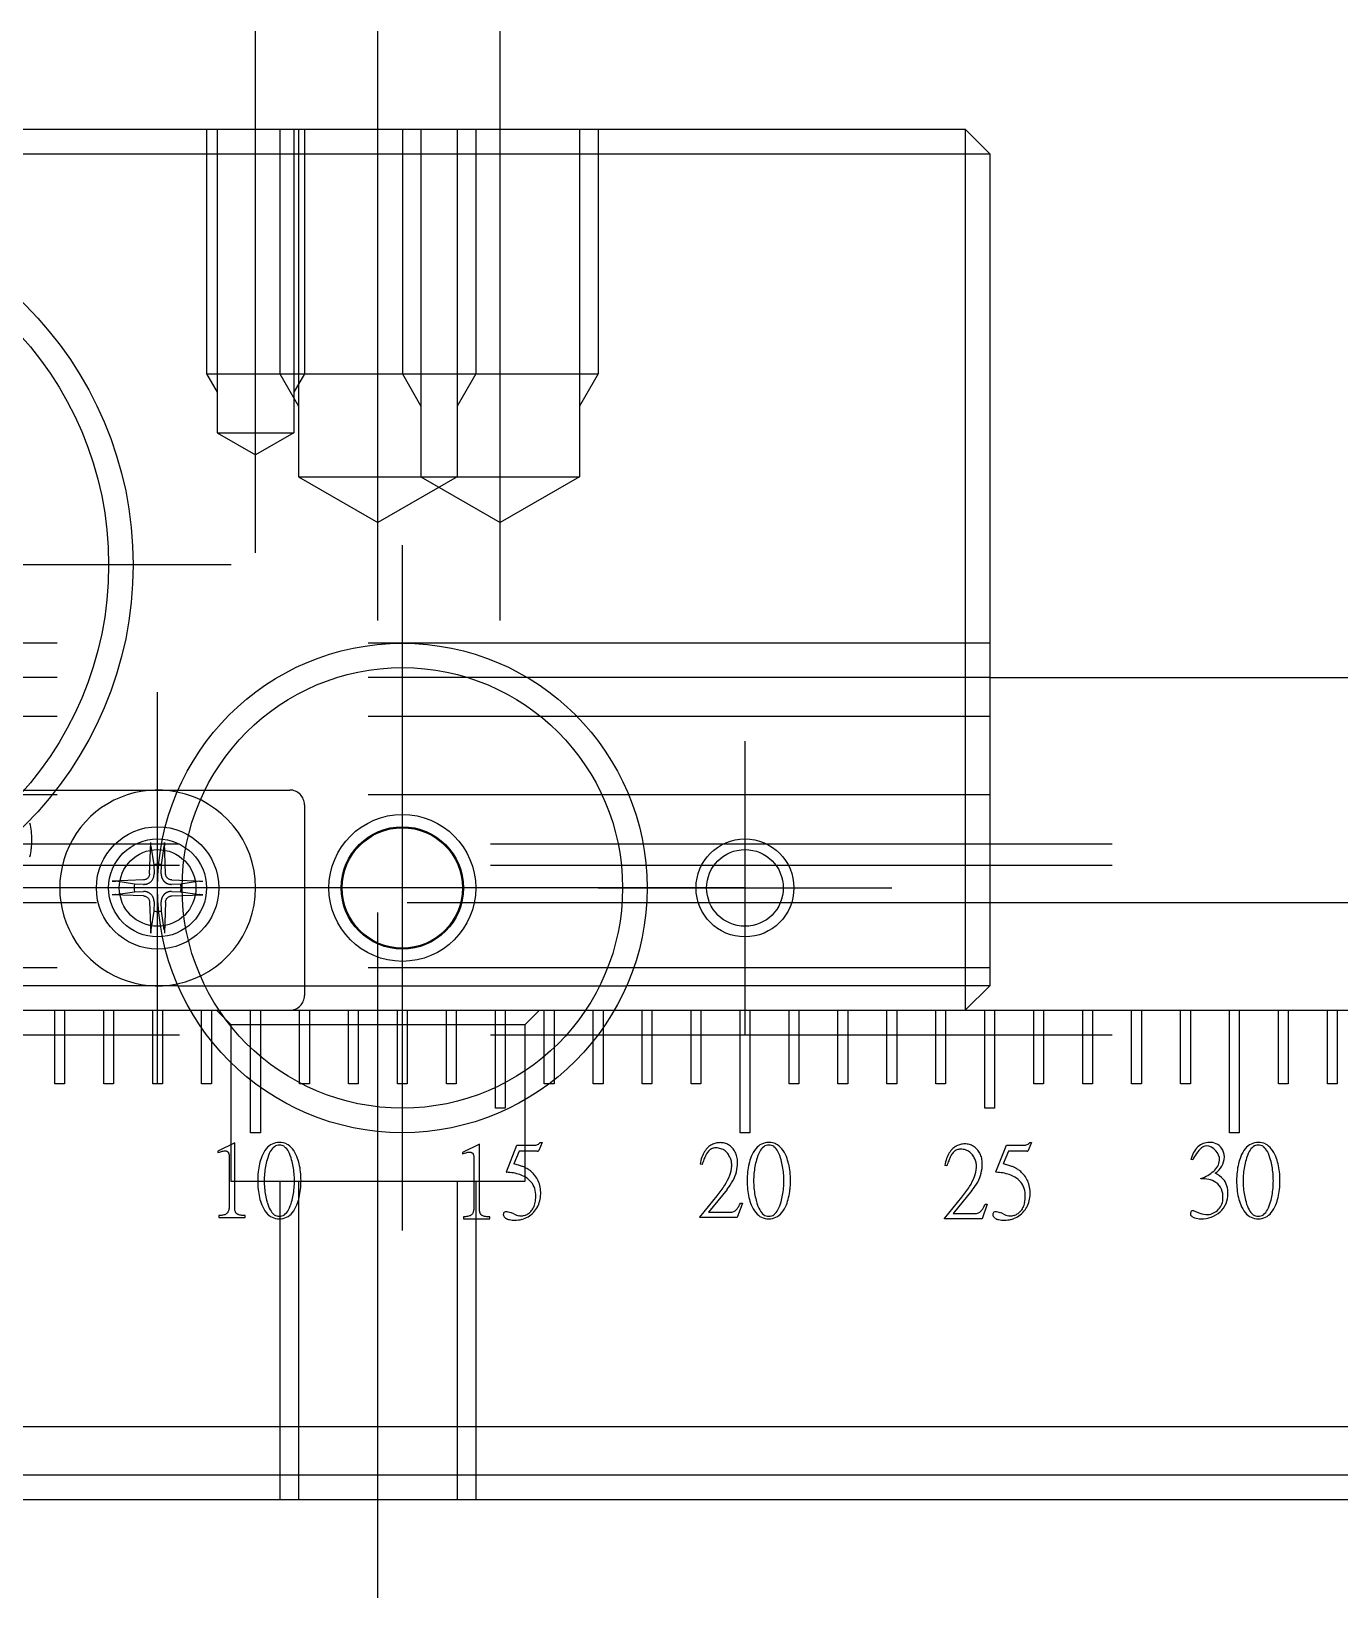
# Model space of a CAD drawing. Extents: x 1 to 398, y 0 to 247.
# Drawn here: x 229.89 to 256.62, y 83.87 to 115.87 of the extents above; entities that cross this region are included whole.
import ezdxf

# ---------------------------------------------------------------- set-up
doc = ezdxf.new("R2010")
doc.units = 0
doc.linetypes.add('CENTER', pattern=[50.8, 31.75, -6.35, 6.35, -6.35])
doc.linetypes.add('DASHED', pattern=[19.05, 12.7, -6.35])
doc.layers.get('0').update_dxf_attribs({"linetype": 'CONTINUOUS'})
doc.layers.add('CENTER', color=1, linetype='CENTER')

msp = doc.modelspace()

# ---------------------------------------------------------------- linework, layer by layer
at = {"color": 7, "linetype": 'CONTINUOUS'}
for p, q in [((199.965, 113.87), (248.965, 113.87)), ((248.965, 113.87), (249.465, 113.37)), ((248.965, 113.87), (248.965, 95.87)), ((199.465, 113.37), (249.465, 113.37)), ((249.465, 113.37), (249.465, 96.37)), ((249.465, 102.67), (318.265, 102.67)), ((230.389, 100.37), (232.882, 100.37)), ((232.302, 98.659), (232.327, 99.296)), ((232.326, 99.275), (232.327, 99.285)), ((232.326, 99.264), (232.326, 99.275)), ((232.326, 99.259), (232.326, 99.264)), ((232.326, 99.254), (232.326, 99.259)), ((232.327, 99.245), (232.326, 99.254)), ((232.327, 99.285), (232.327, 99.296)), ((232.327, 99.241), (232.327, 99.245)), ((232.327, 99.237), (232.327, 99.241)), ((232.327, 99.233), (232.327, 99.237)), ((232.327, 99.23), (232.327, 99.233)), ((232.328, 99.227), (232.327, 99.23)), ((232.328, 99.224), (232.328, 99.227)), ((232.328, 99.224), (232.388, 98.842)), ((232.255, 98.563), (232.246, 98.555)), ((232.264, 98.571), (232.255, 98.563)), ((232.272, 98.58), (232.264, 98.571)), ((232.28, 98.59), (232.272, 98.58)), ((232.286, 98.6), (232.28, 98.59)), ((232.292, 98.612), (232.286, 98.6)), ((232.296, 98.623), (232.292, 98.612)), ((232.299, 98.635), (232.296, 98.623)), ((232.302, 98.647), (232.299, 98.635)), ((232.302, 98.659), (232.302, 98.647)), ((232.388, 98.842), (232.392, 98.657)), ((232.176, 98.533), (231.539, 98.508)), ((231.539, 98.508), (231.55, 98.509)), ((231.55, 98.509), (231.56, 98.509)), ((231.56, 98.509), (231.571, 98.509)), ((231.571, 98.509), (231.576, 98.509)), ((231.576, 98.509), (231.581, 98.509)), ((231.581, 98.509), (231.59, 98.509)), ((231.59, 98.509), (231.594, 98.508)), ((231.594, 98.508), (231.598, 98.508)), ((231.598, 98.508), (231.602, 98.508)), ((231.602, 98.508), (231.605, 98.508)), ((231.605, 98.508), (231.608, 98.507)), ((231.608, 98.507), (231.611, 98.507)), ((231.993, 98.447), (231.611, 98.507)), ((231.611, 98.233), (231.993, 98.293)), ((232.178, 98.443), (231.993, 98.447)), ((231.993, 98.293), (232.178, 98.297)), ((232.188, 98.534), (232.176, 98.533)), ((232.2, 98.536), (232.188, 98.534)), ((232.212, 98.539), (232.2, 98.536)), ((232.224, 98.543), (232.212, 98.539)), ((232.235, 98.549), (232.224, 98.543)), ((232.246, 98.555), (232.235, 98.549)), ((231.55, 98.232), (231.539, 98.232)), ((232.176, 98.208), (231.539, 98.232)), ((231.56, 98.231), (231.55, 98.232)), ((231.571, 98.231), (231.56, 98.231)), ((231.576, 98.231), (231.571, 98.231)), ((231.581, 98.231), (231.576, 98.231)), ((231.59, 98.232), (231.581, 98.231)), ((231.594, 98.232), (231.59, 98.232)), ((231.598, 98.232), (231.594, 98.232)), ((231.602, 98.232), (231.598, 98.232)), ((231.605, 98.233), (231.602, 98.232)), ((231.608, 98.233), (231.605, 98.233)), ((231.611, 98.233), (231.608, 98.233)), ((232.176, 98.208), (232.188, 98.207)), ((232.188, 98.207), (232.2, 98.205)), ((232.2, 98.205), (232.212, 98.201)), ((232.212, 98.201), (232.224, 98.197)), ((232.224, 98.197), (232.235, 98.191)), ((232.235, 98.191), (232.245, 98.185)), ((232.245, 98.185), (232.255, 98.177)), ((232.255, 98.177), (232.264, 98.169)), ((232.264, 98.169), (232.272, 98.161)), ((232.272, 98.161), (232.28, 98.151)), ((232.28, 98.151), (232.286, 98.14)), ((232.286, 98.14), (232.292, 98.129)), ((232.292, 98.129), (232.296, 98.117)), ((232.296, 98.117), (232.299, 98.105)), ((232.299, 98.105), (232.302, 98.093)), ((232.302, 98.093), (232.302, 98.081)), ((232.302, 98.081), (232.327, 97.444)), ((232.392, 98.083), (232.388, 97.898)), ((249.465, 98.07), (324.465, 98.07)), ((232.388, 97.898), (232.328, 97.516)), ((232.326, 97.486), (232.327, 97.495)), ((232.326, 97.481), (232.326, 97.486)), ((232.326, 97.476), (232.326, 97.481)), ((232.326, 97.465), (232.326, 97.476)), ((232.327, 97.455), (232.326, 97.465)), ((232.327, 97.51), (232.328, 97.513)), ((232.327, 97.507), (232.327, 97.51)), ((232.327, 97.504), (232.327, 97.507)), ((232.327, 97.499), (232.327, 97.504)), ((232.327, 97.495), (232.327, 97.499)), ((232.327, 97.444), (232.327, 97.455)), ((232.328, 97.513), (232.328, 97.516)), ((232.882, 96.37), (216.048, 96.37)), ((249.465, 96.37), (242.048, 96.37)), ((249.465, 96.37), (248.965, 95.87)), ((215.795, 95.87), (233.135, 95.87)), ((230.365, 94.37), (230.365, 95.87)), ((230.565, 95.87), (230.565, 94.37)), ((231.365, 94.37), (231.365, 95.87)), ((231.565, 95.87), (231.565, 94.37)), ((232.365, 94.37), (232.365, 95.87)), ((232.565, 95.87), (232.565, 94.37)), ((241.795, 95.87), (323.465, 95.87)), ((242.365, 94.37), (242.365, 95.87)), ((242.565, 95.87), (242.565, 94.37)), ((243.365, 94.37), (243.365, 95.87)), ((243.565, 95.87), (243.565, 94.37)), ((244.365, 93.37), (244.365, 95.87)), ((244.565, 95.87), (244.565, 93.37)), ((245.365, 94.37), (245.365, 95.87)), ((245.565, 95.87), (245.565, 94.37)), ((246.365, 94.37), (246.365, 95.87)), ((246.565, 95.87), (246.565, 94.37)), ((247.365, 94.37), (247.365, 95.87)), ((247.565, 95.87), (247.565, 94.37)), ((248.365, 94.37), (248.365, 95.87)), ((248.565, 95.87), (248.565, 94.37)), ((249.365, 93.87), (249.365, 95.87)), ((249.565, 95.87), (249.565, 93.87)), ((250.365, 94.37), (250.365, 95.87)), ((250.565, 95.87), (250.565, 94.37)), ((251.365, 94.37), (251.365, 95.87)), ((251.565, 95.87), (251.565, 94.37)), ((252.365, 94.37), (252.365, 95.87)), ((252.565, 95.87), (252.565, 94.37)), ((253.365, 94.37), (253.365, 95.87)), ((253.565, 95.87), (253.565, 94.37)), ((254.365, 93.37), (254.365, 95.87)), ((254.565, 95.87), (254.565, 93.37)), ((255.365, 94.37), (255.365, 95.87)), ((255.565, 95.87), (255.565, 94.37)), ((256.365, 94.37), (256.365, 95.87)), ((256.565, 95.87), (256.565, 94.37)), ((233.365, 94.37), (233.365, 95.508)), ((241.565, 95.508), (241.565, 94.37)), ((233.565, 95.241), (233.565, 94.37)), ((241.365, 94.37), (241.365, 95.241)), ((234.365, 93.37), (234.365, 94.447)), ((240.565, 94.447), (240.565, 94.37)), ((230.565, 94.37), (230.365, 94.37)), ((231.565, 94.37), (231.365, 94.37)), ((232.565, 94.37), (232.365, 94.37)), ((233.565, 94.37), (233.365, 94.37)), ((234.565, 94.297), (234.565, 93.37)), ((240.565, 94.37), (240.465, 94.37)), ((241.565, 94.37), (241.365, 94.37)), ((242.565, 94.37), (242.365, 94.37)), ((243.565, 94.37), (243.365, 94.37)), ((245.565, 94.37), (245.365, 94.37)), ((246.565, 94.37), (246.365, 94.37)), ((247.565, 94.37), (247.365, 94.37)), ((248.565, 94.37), (248.365, 94.37)), ((250.565, 94.37), (250.365, 94.37)), ((251.565, 94.37), (251.365, 94.37)), ((252.565, 94.37), (252.365, 94.37)), ((253.565, 94.37), (253.365, 94.37)), ((255.565, 94.37), (255.365, 94.37)), ((256.565, 94.37), (256.365, 94.37)), ((249.565, 93.87), (249.365, 93.87)), ((234.041, 93.16), (233.697, 92.995)), ((234.041, 91.833), (234.041, 93.16)), ((234.565, 93.37), (234.365, 93.37)), ((239.041, 93.133), (238.697, 92.968)), ((239.041, 91.807), (239.041, 93.133)), ((240.321, 93.17), (240.254, 93.007)), ((240.276, 93.166), (240.321, 93.17)), ((244.565, 93.37), (244.365, 93.37)), ((250.321, 93.17), (250.254, 93.007)), ((250.276, 93.166), (250.321, 93.17)), ((254.565, 93.37), (254.365, 93.37)), ((233.697, 92.995), (233.697, 92.962)), ((233.697, 92.962), (233.732, 92.975)), ((233.732, 92.975), (233.768, 92.987)), ((233.768, 92.987), (233.786, 92.991)), ((233.786, 92.991), (233.805, 92.995)), ((233.805, 92.995), (233.824, 92.998)), ((233.824, 92.998), (233.843, 92.999)), ((233.843, 92.999), (233.854, 92.998)), ((233.854, 92.998), (233.864, 92.997)), ((233.864, 92.997), (233.868, 92.996)), ((233.868, 92.996), (233.873, 92.994)), ((233.873, 92.994), (233.878, 92.993)), ((233.878, 92.993), (233.883, 92.99)), ((233.883, 92.99), (233.887, 92.988)), ((233.887, 92.988), (233.891, 92.985)), ((233.891, 92.985), (233.895, 92.982)), ((233.895, 92.982), (233.899, 92.979)), ((233.899, 92.979), (233.902, 92.975)), ((233.902, 92.975), (233.905, 92.971)), ((233.905, 92.971), (233.911, 92.963)), ((233.911, 92.963), (233.915, 92.954)), ((233.915, 92.954), (233.919, 92.944)), ((233.919, 92.944), (233.922, 92.934)), ((233.922, 92.934), (233.924, 92.924)), ((233.924, 92.924), (233.925, 92.914)), ((233.925, 92.914), (233.926, 92.903)), ((233.926, 92.903), (233.927, 92.893)), ((233.927, 92.893), (233.927, 92.883)), ((233.927, 92.883), (233.927, 91.872)), ((238.697, 92.968), (238.697, 92.936)), ((238.697, 92.936), (238.732, 92.949)), ((238.732, 92.949), (238.768, 92.96)), ((238.768, 92.96), (238.786, 92.965)), ((238.786, 92.965), (238.805, 92.969)), ((238.805, 92.969), (238.824, 92.971)), ((238.824, 92.971), (238.843, 92.972)), ((238.843, 92.972), (238.854, 92.972)), ((238.854, 92.972), (238.864, 92.971)), ((238.864, 92.971), (238.868, 92.969)), ((238.868, 92.969), (238.873, 92.968)), ((238.873, 92.968), (238.878, 92.966)), ((238.878, 92.966), (238.883, 92.964)), ((238.883, 92.964), (238.887, 92.961)), ((238.887, 92.961), (238.891, 92.959)), ((238.891, 92.959), (238.895, 92.956)), ((238.895, 92.956), (238.899, 92.952)), ((238.899, 92.952), (238.902, 92.949)), ((238.902, 92.949), (238.905, 92.945)), ((238.905, 92.945), (238.911, 92.936)), ((238.911, 92.936), (238.915, 92.927)), ((238.915, 92.927), (238.919, 92.918)), ((238.919, 92.918), (238.922, 92.908)), ((238.922, 92.908), (238.924, 92.898)), ((238.924, 92.898), (238.925, 92.887)), ((238.925, 92.887), (238.926, 92.877)), ((238.926, 92.877), (238.927, 92.866)), ((238.927, 92.866), (238.927, 92.856)), ((238.927, 92.856), (238.927, 91.845)), ((239.591, 92.573), (239.805, 93.113)), ((239.85, 92.993), (239.74, 92.732)), ((239.805, 93.113), (240.178, 93.113)), ((240.221, 92.993), (239.85, 92.993)), ((243.678, 92.938), (243.658, 92.896)), ((248.678, 92.911), (248.658, 92.869)), ((249.591, 92.573), (249.805, 93.113)), ((249.85, 92.993), (249.74, 92.732)), ((249.805, 93.113), (250.178, 93.113)), ((250.221, 92.993), (249.85, 92.993)), ((253.613, 92.813), (253.576, 92.822)), ((243.589, 92.722), (243.548, 92.728)), ((248.589, 92.695), (248.548, 92.701)), ((244.1, 92.212), (243.719, 91.748)), ((249.1, 92.186), (248.719, 91.721)), ((253.78, 92.428), (253.78, 92.434)), ((233.926, 91.849), (233.924, 91.826)), ((233.927, 91.872), (233.926, 91.849)), ((238.927, 91.845), (238.926, 91.823)), ((243.542, 91.646), (243.896, 92.078)), ((244.414, 91.933), (244.308, 91.635)), ((244.373, 91.933), (244.414, 91.933)), ((248.542, 91.619), (248.896, 92.051)), ((249.414, 91.907), (249.308, 91.609)), ((249.373, 91.907), (249.414, 91.907)), ((233.737, 91.677), (233.717, 91.676)), ((233.717, 91.676), (233.717, 91.635)), ((233.717, 91.635), (234.253, 91.635)), ((233.758, 91.679), (233.737, 91.677)), ((233.778, 91.681), (233.758, 91.679)), ((233.799, 91.684), (233.778, 91.681)), ((233.818, 91.689), (233.799, 91.684)), ((233.836, 91.694), (233.818, 91.689)), ((233.852, 91.701), (233.836, 91.694)), ((233.859, 91.705), (233.852, 91.701)), ((233.866, 91.709), (233.859, 91.705)), ((233.875, 91.716), (233.866, 91.709)), ((233.883, 91.723), (233.875, 91.716)), ((233.89, 91.732), (233.883, 91.723)), ((233.897, 91.741), (233.89, 91.732)), ((233.902, 91.75), (233.897, 91.741)), ((233.907, 91.761), (233.902, 91.75)), ((233.912, 91.771), (233.907, 91.761)), ((233.915, 91.782), (233.912, 91.771)), ((233.918, 91.793), (233.915, 91.782)), ((233.921, 91.804), (233.918, 91.793)), ((233.924, 91.826), (233.921, 91.804)), ((234.042, 91.816), (234.041, 91.833)), ((234.043, 91.798), (234.042, 91.816)), ((234.046, 91.781), (234.043, 91.798)), ((234.051, 91.764), (234.046, 91.781)), ((234.054, 91.756), (234.051, 91.764)), ((234.058, 91.748), (234.054, 91.756)), ((234.062, 91.741), (234.058, 91.748)), ((234.066, 91.734), (234.062, 91.741)), ((234.072, 91.727), (234.066, 91.734)), ((234.077, 91.72), (234.072, 91.727)), ((234.083, 91.714), (234.077, 91.72)), ((234.09, 91.709), (234.083, 91.714)), ((234.098, 91.704), (234.09, 91.709)), ((234.107, 91.699), (234.098, 91.704)), ((234.117, 91.695), (234.107, 91.699)), ((234.126, 91.692), (234.117, 91.695)), ((234.145, 91.687), (234.126, 91.692)), ((234.165, 91.683), (234.145, 91.687)), ((234.186, 91.68), (234.165, 91.683)), ((234.208, 91.678), (234.186, 91.68)), ((234.231, 91.677), (234.208, 91.678)), ((234.253, 91.676), (234.231, 91.677)), ((234.253, 91.635), (234.253, 91.676)), ((238.737, 91.651), (238.717, 91.65)), ((238.717, 91.65), (238.717, 91.609)), ((238.717, 91.609), (239.253, 91.609)), ((238.758, 91.652), (238.737, 91.651)), ((238.778, 91.655), (238.758, 91.652)), ((238.799, 91.658), (238.778, 91.655)), ((238.818, 91.662), (238.799, 91.658)), ((238.836, 91.668), (238.818, 91.662)), ((238.852, 91.674), (238.836, 91.668)), ((238.859, 91.678), (238.852, 91.674)), ((238.866, 91.682), (238.859, 91.678)), ((238.875, 91.689), (238.866, 91.682)), ((238.883, 91.697), (238.875, 91.689)), ((238.89, 91.705), (238.883, 91.697)), ((238.897, 91.714), (238.89, 91.705)), ((238.902, 91.724), (238.897, 91.714)), ((238.907, 91.734), (238.902, 91.724)), ((238.912, 91.744), (238.907, 91.734)), ((238.915, 91.755), (238.912, 91.744)), ((238.918, 91.766), (238.915, 91.755)), ((238.921, 91.777), (238.918, 91.766)), ((238.924, 91.8), (238.921, 91.777)), ((238.926, 91.823), (238.924, 91.8)), ((239.042, 91.789), (239.041, 91.807)), ((239.043, 91.772), (239.042, 91.789)), ((239.046, 91.755), (239.043, 91.772)), ((239.051, 91.738), (239.046, 91.755)), ((239.054, 91.73), (239.051, 91.738)), ((239.058, 91.722), (239.054, 91.73)), ((239.062, 91.714), (239.058, 91.722)), ((239.066, 91.707), (239.062, 91.714)), ((239.072, 91.7), (239.066, 91.707)), ((239.077, 91.694), (239.072, 91.7)), ((239.083, 91.688), (239.077, 91.694)), ((239.09, 91.682), (239.083, 91.688)), ((239.098, 91.677), (239.09, 91.682)), ((239.107, 91.673), (239.098, 91.677)), ((239.117, 91.669), (239.107, 91.673)), ((239.126, 91.665), (239.117, 91.669)), ((239.145, 91.66), (239.126, 91.665)), ((239.165, 91.656), (239.145, 91.66)), ((239.186, 91.653), (239.165, 91.656)), ((239.208, 91.651), (239.186, 91.653)), ((239.231, 91.65), (239.208, 91.651)), ((239.253, 91.65), (239.231, 91.65)), ((239.253, 91.609), (239.253, 91.65)), ((243.542, 91.635), (243.542, 91.646)), ((244.308, 91.635), (243.542, 91.635)), ((243.719, 91.748), (244.176, 91.748)), ((248.542, 91.609), (248.542, 91.619)), ((249.308, 91.609), (248.542, 91.609)), ((248.719, 91.721), (249.176, 91.721)), ((253.623, 91.778), (253.638, 91.776)), ((253.638, 91.776), (253.756, 91.725)), ((125.465, 87.37), (323.465, 87.37)), ((324.465, 86.37), (124.465, 86.37)), ((323.965, 85.87), (124.965, 85.87))]:
    msp.add_line(p, q, dxfattribs=at)
at = {"color": 3, "linetype": 'DASHED'}
for p, q in [((233.465, 113.87), (233.465, 108.87)), ((233.682, 113.87), (233.682, 107.67)), ((234.965, 113.87), (234.965, 108.87)), ((235.249, 113.87), (235.249, 107.67)), ((235.344, 113.87), (235.344, 106.77)), ((235.465, 113.87), (235.465, 108.87)), ((237.465, 113.87), (237.465, 108.87)), ((237.844, 113.87), (237.844, 106.77)), ((238.586, 113.87), (238.586, 106.77)), ((238.965, 113.87), (238.965, 108.87)), ((241.086, 113.87), (241.086, 106.77)), ((241.465, 113.87), (241.465, 108.87)), ((233.465, 108.87), (233.682, 108.495)), ((233.465, 108.87), (235.465, 108.87)), ((234.965, 108.87), (238.965, 108.87)), ((234.965, 108.87), (235.344, 108.214)), ((235.465, 108.87), (235.249, 108.495)), ((237.465, 108.87), (241.465, 108.87)), ((237.465, 108.87), (237.844, 108.214)), ((238.965, 108.87), (238.586, 108.214)), ((241.465, 108.87), (241.086, 108.214)), ((233.682, 107.67), (235.249, 107.67)), ((233.682, 107.67), (234.465, 107.218)), ((235.249, 107.67), (234.465, 107.218)), ((235.344, 106.77), (238.586, 106.77)), ((235.344, 106.77), (236.965, 105.834)), ((238.586, 106.77), (236.965, 105.834)), ((237.844, 106.77), (241.086, 106.77)), ((237.844, 106.77), (239.465, 105.834)), ((241.086, 106.77), (239.465, 105.834)), ((249.465, 103.37), (199.465, 103.37)), ((249.465, 102.67), (199.465, 102.67)), ((249.465, 101.87), (199.465, 101.87)), ((249.465, 100.27), (199.465, 100.27)), ((218.541, 100.37), (230.389, 100.37)), ((232.882, 100.37), (235.165, 100.37)), ((235.465, 100.07), (235.465, 96.17)), ((124.965, 99.27), (323.965, 99.27)), ((232.542, 98.842), (232.602, 99.224)), ((232.603, 99.23), (232.602, 99.227)), ((232.602, 99.227), (232.602, 99.224)), ((232.603, 99.296), (232.603, 99.285)), ((232.628, 98.659), (232.603, 99.296)), ((232.603, 99.285), (232.604, 99.275)), ((232.604, 99.245), (232.603, 99.241)), ((232.603, 99.241), (232.603, 99.237)), ((232.603, 99.237), (232.603, 99.233)), ((232.603, 99.233), (232.603, 99.23)), ((232.604, 99.275), (232.604, 99.264)), ((232.604, 99.264), (232.604, 99.259)), ((232.604, 99.259), (232.604, 99.254)), ((232.604, 99.254), (232.604, 99.245)), ((124.965, 98.837), (323.965, 98.837)), ((232.538, 98.657), (232.542, 98.842)), ((232.629, 98.647), (232.628, 98.659)), ((232.631, 98.635), (232.629, 98.647)), ((232.634, 98.623), (232.631, 98.635)), ((232.638, 98.611), (232.634, 98.623)), ((232.644, 98.6), (232.638, 98.611)), ((232.65, 98.589), (232.644, 98.6)), ((232.658, 98.58), (232.65, 98.589)), ((232.666, 98.571), (232.658, 98.58)), ((232.675, 98.563), (232.666, 98.571)), ((232.685, 98.555), (232.675, 98.563)), ((232.695, 98.549), (232.685, 98.555)), ((232.706, 98.543), (232.695, 98.549)), ((232.718, 98.539), (232.706, 98.543)), ((232.73, 98.536), (232.718, 98.539)), ((232.742, 98.534), (232.73, 98.536)), ((232.754, 98.533), (232.742, 98.534)), ((232.937, 98.447), (232.752, 98.443)), ((232.752, 98.297), (232.937, 98.293)), ((232.754, 98.533), (233.391, 98.508)), ((233.319, 98.507), (232.937, 98.447)), ((232.937, 98.293), (233.319, 98.233)), ((233.319, 98.507), (233.322, 98.507)), ((233.322, 98.507), (233.325, 98.508)), ((233.325, 98.508), (233.328, 98.508)), ((233.328, 98.508), (233.332, 98.508)), ((233.332, 98.508), (233.336, 98.508)), ((233.336, 98.508), (233.34, 98.509)), ((233.34, 98.509), (233.349, 98.509)), ((233.349, 98.509), (233.354, 98.509)), ((233.354, 98.509), (233.359, 98.509)), ((233.359, 98.509), (233.37, 98.509)), ((233.37, 98.509), (233.38, 98.509)), ((233.38, 98.509), (233.391, 98.508)), ((199.465, 98.07), (249.465, 98.07)), ((232.542, 97.898), (232.538, 98.083)), ((232.628, 98.081), (232.603, 97.444)), ((232.628, 98.081), (232.629, 98.093)), ((232.629, 98.093), (232.631, 98.105)), ((232.631, 98.105), (232.634, 98.117)), ((232.634, 98.117), (232.638, 98.129)), ((232.638, 98.129), (232.644, 98.14)), ((232.644, 98.14), (232.65, 98.151)), ((232.65, 98.151), (232.658, 98.16)), ((232.658, 98.16), (232.666, 98.169)), ((232.666, 98.169), (232.675, 98.177)), ((232.675, 98.177), (232.684, 98.185)), ((232.684, 98.185), (232.695, 98.191)), ((232.695, 98.191), (232.706, 98.197)), ((232.706, 98.197), (232.718, 98.201)), ((232.718, 98.201), (232.73, 98.205)), ((232.73, 98.205), (232.742, 98.207)), ((232.742, 98.207), (232.754, 98.208)), ((232.754, 98.208), (233.391, 98.232)), ((233.322, 98.233), (233.319, 98.233)), ((233.325, 98.233), (233.322, 98.233)), ((233.328, 98.232), (233.325, 98.233)), ((233.332, 98.232), (233.328, 98.232)), ((233.336, 98.232), (233.332, 98.232)), ((233.34, 98.232), (233.336, 98.232)), ((233.349, 98.231), (233.34, 98.232)), ((233.354, 98.231), (233.349, 98.231)), ((233.359, 98.231), (233.354, 98.231)), ((233.37, 98.231), (233.359, 98.231)), ((233.38, 98.232), (233.37, 98.231)), ((233.391, 98.232), (233.38, 98.232)), ((232.602, 97.516), (232.542, 97.898)), ((232.602, 97.516), (232.602, 97.513)), ((232.602, 97.513), (232.603, 97.51)), ((232.603, 97.51), (232.603, 97.507)), ((232.603, 97.507), (232.603, 97.504)), ((232.603, 97.504), (232.603, 97.499)), ((232.603, 97.499), (232.604, 97.495)), ((232.604, 97.465), (232.603, 97.455)), ((232.603, 97.455), (232.603, 97.444)), ((232.604, 97.495), (232.604, 97.486)), ((232.604, 97.486), (232.604, 97.481)), ((232.604, 97.481), (232.604, 97.476)), ((232.604, 97.476), (232.604, 97.465)), ((249.465, 96.736), (199.465, 96.736)), ((232.882, 96.37), (242.048, 96.37)), ((233.135, 95.87), (241.795, 95.87)), ((233.365, 95.508), (233.365, 95.87)), ((233.565, 95.87), (233.565, 95.241)), ((233.965, 95.57), (233.665, 95.87)), ((234.365, 94.447), (234.365, 95.87)), ((234.565, 95.87), (234.565, 94.297)), ((235.365, 94.37), (235.365, 95.87)), ((235.565, 95.87), (235.565, 94.37)), ((236.365, 94.37), (236.365, 95.87)), ((236.565, 95.87), (236.565, 94.37)), ((237.365, 94.37), (237.365, 95.87)), ((237.565, 95.87), (237.565, 94.37)), ((238.365, 94.37), (238.365, 95.87)), ((238.565, 95.87), (238.565, 94.37)), ((239.365, 93.87), (239.365, 95.87)), ((239.565, 95.87), (239.565, 93.87)), ((240.265, 95.87), (239.965, 95.57)), ((240.365, 94.37), (240.365, 95.87)), ((240.565, 95.87), (240.565, 94.447)), ((241.365, 95.241), (241.365, 95.87)), ((241.565, 95.87), (241.565, 95.508)), ((124.965, 95.37), (323.965, 95.37)), ((239.965, 95.57), (233.965, 95.57)), ((233.965, 92.37), (233.965, 95.57)), ((239.965, 95.57), (239.965, 92.37)), ((235.565, 94.37), (235.365, 94.37)), ((236.565, 94.37), (236.365, 94.37)), ((237.565, 94.37), (237.365, 94.37)), ((238.565, 94.37), (238.365, 94.37)), ((240.465, 94.37), (240.365, 94.37)), ((239.565, 93.87), (239.365, 93.87)), ((239.965, 92.37), (233.965, 92.37)), ((234.965, 92.37), (234.965, 85.87)), ((235.344, 92.37), (235.344, 85.87)), ((238.586, 92.37), (238.586, 85.87)), ((238.965, 92.37), (238.965, 85.87))]:
    msp.add_line(p, q, dxfattribs=at)
at = {"color": 7, "linetype": 'CONTINUOUS'}
for centre, radius in [((224.465, 104.97), 7.5), ((224.465, 104.97), 7), ((237.465, 98.37), 5), ((237.465, 98.37), 4.5), ((244.465, 98.37), 0.783)]:
    msp.add_circle(centre, radius, dxfattribs=at)
at = {"color": 3, "linetype": 'DASHED'}
for centre, radius in [((237.465, 98.37), 1.5), ((237.465, 98.37), 1.5), ((232.465, 98.37), 1.25), ((237.465, 98.37), 1.25), ((237.465, 98.37), 1.23), ((237.465, 98.37), 1.23), ((232.465, 98.37), 1), ((232.465, 98.37), 0.783)]:
    msp.add_circle(centre, radius, dxfattribs=at)
at = {"color": 3, "linetype": 'CONTINUOUS'}
msp.add_circle((244.465, 98.37), 1, dxfattribs=at)
at = {"color": 7, "linetype": 'CONTINUOUS'}
for centre, radius, start, end in [((232.465, 98.37), 2, 78.463, 281.537), ((228.573, 99.391), 1.32, 6.0471, 13.2628), ((228.221, 99.354), 1.674, 359.8807, 6.0387), ((228.205, 99.347), 1.69, 353.9893, 0.1283), ((228.57, 99.308), 1.322, 346.768, 354.0003), ((232.178, 98.652), 0.214, 333.7006, 339.428), ((232.186, 98.649), 0.206, 339.386, 345.0043), ((232.176, 98.652), 0.216, 345.0596, 350.4557), ((232.465, 98.37), 0.479, 87.2569, 99.3043), ((232.17, 98.653), 0.222, 350.4292, 355.7575), ((232.18, 98.652), 0.212, 355.7311, 1.3135), ((232.465, 98.37), 0.479, 170.6957, 189.3043), ((232.183, 98.656), 0.213, 268.6874, 274.268), ((232.183, 98.085), 0.212, 85.7311, 91.3135), ((232.182, 98.665), 0.222, 274.2424, 279.5709), ((232.182, 98.075), 0.222, 80.4292, 85.7575), ((232.183, 98.659), 0.216, 279.5456, 284.9391), ((232.183, 98.082), 0.216, 75.0596, 80.4557), ((232.186, 98.649), 0.206, 284.9953, 290.6145), ((232.186, 98.091), 0.206, 69.386, 75.0043), ((232.183, 98.657), 0.214, 290.572, 296.2994), ((232.183, 98.083), 0.214, 63.7006, 69.428), ((232.189, 98.645), 0.201, 296.2694, 302.6116), ((232.189, 98.095), 0.201, 57.3884, 63.7306), ((232.184, 98.652), 0.209, 302.6454, 308.7756), ((232.184, 98.088), 0.209, 51.2249, 57.3542), ((232.189, 98.647), 0.202, 308.7204, 314.9342), ((232.189, 98.093), 0.202, 45.0678, 51.2775), ((232.188, 98.646), 0.202, 315.0678, 321.2775), ((232.183, 98.651), 0.209, 321.2249, 327.3542), ((232.19, 98.646), 0.201, 327.3884, 333.7306), ((232.188, 98.094), 0.202, 38.7204, 44.9342), ((232.183, 98.089), 0.209, 32.6454, 38.7756), ((232.19, 98.094), 0.201, 26.2694, 32.6116), ((232.178, 98.088), 0.214, 20.572, 26.2994), ((232.186, 98.091), 0.206, 14.9953, 20.6145), ((232.176, 98.088), 0.216, 9.5456, 14.9391), ((232.17, 98.087), 0.222, 4.2424, 9.5709), ((232.18, 98.088), 0.213, 358.6874, 4.268), ((232.465, 98.37), 0.479, 260.6957, 272.7431), ((234.966, 92.817), 0.359, 116.5466, 141.2478), ((234.948, 92.838), 0.332, 89.2937, 115.4267), ((234.956, 92.837), 0.334, 64.6264, 90.6532), ((234.94, 92.819), 0.356, 38.658, 63.5476), ((240.171, 93.235), 0.123, 289.8018, 307.0841), ((240.133, 93.285), 0.187, 307.1607, 320.255), ((243.965, 92.794), 0.375, 118.4884, 132.2517), ((243.949, 92.823), 0.342, 103.6429, 118.3041), ((243.953, 92.804), 0.362, 96.4208, 103.6375), ((243.957, 92.768), 0.398, 89.9373, 96.4128), ((243.959, 92.816), 0.35, 75.0868, 90.2803), ((243.967, 92.848), 0.317, 58.6281, 74.8604), ((244.966, 92.817), 0.359, 116.5466, 141.2478), ((244.948, 92.838), 0.332, 89.2937, 115.4267), ((244.956, 92.837), 0.334, 64.6264, 90.6532), ((244.94, 92.819), 0.356, 38.658, 63.5476), ((248.949, 92.797), 0.342, 103.6429, 118.3041), ((248.953, 92.778), 0.362, 96.4208, 103.6375), ((248.957, 92.742), 0.398, 89.9373, 96.4128), ((248.959, 92.79), 0.35, 75.0868, 90.2803), ((248.967, 92.822), 0.317, 58.6281, 74.8604), ((250.171, 93.235), 0.123, 289.8018, 307.0841), ((250.133, 93.285), 0.187, 307.1607, 320.255), ((253.945, 92.831), 0.339, 88.2687, 132.0328), ((253.975, 92.889), 0.282, 36.3587, 93.971), ((254.966, 92.817), 0.359, 116.5466, 141.2478), ((254.948, 92.838), 0.332, 89.2937, 115.4267), ((254.956, 92.837), 0.334, 64.6264, 90.6532), ((254.94, 92.819), 0.356, 38.658, 63.5476), ((235.642, 92.473), 1.125, 158.7761, 166.7628), ((235.19, 92.645), 0.642, 141.8067, 158.4258), ((236.15, 92.4), 1.507, 163.9788, 169.4048), ((235.475, 92.612), 0.8, 152.3497, 165.2539), ((235.04, 92.841), 0.308, 128.0346, 152.5067), ((234.952, 92.946), 0.171, 89.8353, 126.5002), ((234.953, 92.945), 0.173, 53.6842, 90.279), ((234.868, 92.843), 0.305, 27.3429, 52.1158), ((234.453, 92.625), 0.774, 14.2709, 27.586), ((233.749, 92.409), 1.51, 10.2609, 15.6321), ((234.727, 92.652), 0.627, 21.378, 38.3895), ((234.313, 92.486), 1.073, 13.2882, 21.5696), ((240.178, 93.216), 0.103, 269.9573, 289.456), ((240.222, 93.066), 0.0733, 269.1351, 281.9708), ((240.232, 93.022), 0.0281, 281.4538, 305.805), ((240.239, 93.011), 0.0151, 307.0574, 344.0647), ((244.406, 92.582), 0.87, 160.7364, 170.373), ((244.128, 92.679), 0.576, 148.0489, 160.7352), ((248.669, 90.838), 5.418, 158.5052, 159.6588), ((245.476, 92.098), 1.986, 156.3322, 158.5817), ((243.998, 92.76), 0.423, 132.3214, 147.9228), ((243.938, 92.783), 0.302, 132.9391, 149.2691), ((243.872, 92.853), 0.206, 111.5948, 132.6348), ((243.868, 92.856), 0.202, 89.5516, 110.9653), ((243.873, 92.724), 0.334, 72.6525, 90.5576), ((243.89, 92.784), 0.272, 51.7201, 72.2767), ((243.859, 92.749), 0.319, 32.8131, 51.2558), ((243.796, 92.693), 0.402, 22.4054, 34.6466), ((243.941, 92.81), 0.363, 43.5924, 58.3948), ((243.834, 92.709), 0.361, 9.1763, 22.326), ((243.912, 92.787), 0.4, 27.9732, 43.1021), ((243.905, 92.785), 0.407, 12.8301, 27.765), ((243.81, 92.765), 0.504, 359.7279, 12.6493), ((245.642, 92.473), 1.125, 158.7761, 166.7628), ((245.19, 92.645), 0.642, 141.8067, 158.4258), ((246.15, 92.4), 1.507, 163.9788, 169.4048), ((245.475, 92.612), 0.8, 152.3497, 165.2539), ((245.04, 92.841), 0.308, 128.0346, 152.5067), ((244.952, 92.946), 0.171, 89.8353, 126.5002), ((244.953, 92.945), 0.173, 53.6842, 90.279), ((244.868, 92.843), 0.305, 27.3429, 52.1158), ((244.453, 92.625), 0.774, 14.2709, 27.586), ((243.749, 92.409), 1.51, 10.2609, 15.6321), ((244.727, 92.652), 0.627, 21.378, 38.3895), ((244.313, 92.486), 1.073, 13.2882, 21.5696), ((249.406, 92.556), 0.87, 160.7364, 170.373), ((249.128, 92.653), 0.576, 148.0489, 160.7352), ((250.476, 92.072), 1.986, 156.3322, 158.5817), ((248.998, 92.733), 0.423, 132.3214, 147.9228), ((248.938, 92.757), 0.302, 132.9391, 149.2691), ((248.965, 92.768), 0.375, 118.4884, 132.2517), ((248.872, 92.826), 0.206, 111.5948, 132.6348), ((248.868, 92.83), 0.202, 89.5516, 110.9653), ((248.873, 92.698), 0.334, 72.6525, 90.5576), ((248.89, 92.758), 0.272, 51.7201, 72.2767), ((248.859, 92.722), 0.319, 32.8131, 51.2558), ((248.796, 92.666), 0.402, 22.4054, 34.6466), ((248.941, 92.783), 0.363, 43.5924, 58.3948), ((248.834, 92.683), 0.361, 9.1763, 22.326), ((248.912, 92.761), 0.4, 27.9732, 43.1021), ((248.905, 92.758), 0.407, 12.8301, 27.765), ((248.81, 92.738), 0.504, 359.7279, 12.6493), ((250.178, 93.216), 0.103, 269.9573, 289.456), ((250.222, 93.066), 0.0733, 269.1351, 281.9708), ((250.232, 93.022), 0.0281, 281.4538, 305.805), ((250.239, 93.011), 0.0151, 307.0574, 344.0647), ((254.103, 92.705), 0.539, 135.5459, 167.5466), ((254.352, 92.466), 0.816, 133.1853, 154.8445), ((253.897, 92.938), 0.161, 92.9664, 129.7497), ((253.884, 92.849), 0.25, 36.8846, 89.0343), ((253.849, 92.83), 0.311, 308.1356, 355.8286), ((253.847, 92.886), 0.412, 303.0246, 358.3926), ((253.911, 92.82), 0.249, 357.0655, 45.9054), ((253.95, 92.877), 0.309, 359.5532, 35.3746), ((255.642, 92.473), 1.125, 158.7761, 166.7628), ((255.19, 92.645), 0.642, 141.8067, 158.4258), ((256.15, 92.4), 1.507, 163.9788, 169.4048), ((255.475, 92.612), 0.8, 152.3497, 165.2539), ((255.04, 92.841), 0.308, 128.0346, 152.5067), ((254.952, 92.946), 0.171, 89.8353, 126.5002), ((254.953, 92.945), 0.173, 53.6842, 90.279), ((254.868, 92.843), 0.305, 27.3429, 52.1158), ((254.453, 92.625), 0.774, 14.2709, 27.586), ((253.749, 92.409), 1.51, 10.2609, 15.6321), ((254.727, 92.652), 0.627, 21.378, 38.3895), ((254.313, 92.486), 1.073, 13.2882, 21.5696), ((236.156, 92.393), 1.646, 173.9099, 180.1105), ((235.85, 92.425), 1.338, 166.7882, 173.9019), ((236.235, 92.39), 1.593, 174.795, 180.0242), ((236.172, 92.396), 1.529, 169.4141, 174.7865), ((233.693, 92.399), 1.566, 5.0093, 10.2518), ((233.595, 92.39), 1.665, 359.9697, 5.0017), ((234.073, 92.43), 1.32, 6.0471, 13.2628), ((233.721, 92.393), 1.674, 359.8807, 6.0387), ((239.599, 92.564), 0.0092, 167.2044, 192.7956), ((239.637, 92.557), 0.0479, 160.8609, 169.2763), ((239.591, 92.563), 0.00178, 193.6323, 272.6279), ((239.568, 91.54), 1.021, 80.4715, 88.6731), ((239.608, 91.781), 0.776, 70.6148, 80.4628), ((239.231, 90.595), 2.197, 73.9631, 76.5892), ((239.517, 91.588), 1.163, 70.0124, 74.0248), ((239.655, 91.917), 0.633, 59.2808, 70.5721), ((239.735, 92.183), 0.53, 63.3872, 70.1611), ((239.742, 92.171), 0.538, 55.5472, 64.6615), ((239.731, 92.154), 0.558, 46.6126, 55.5054), ((239.687, 92.109), 0.62, 38.2978, 46.5808), ((239.746, 92.16), 0.543, 24.2446, 37.8899), ((243.087, 92.899), 1.139, 328.1596, 339.4846), ((243.535, 92.732), 0.661, 339.4358, 355.7466), ((243.82, 92.708), 0.374, 356.2219, 9.0537), ((243.488, 92.778), 0.829, 331.9297, 345.5693), ((243.543, 92.762), 0.771, 345.732, 0.0514), ((246.156, 92.393), 1.646, 173.9099, 180.1105), ((245.85, 92.425), 1.338, 166.7882, 173.9019), ((246.235, 92.39), 1.593, 174.795, 180.0242), ((246.172, 92.396), 1.529, 169.4141, 174.7865), ((243.693, 92.399), 1.566, 5.0093, 10.2518), ((243.595, 92.39), 1.665, 359.9697, 5.0017), ((244.073, 92.43), 1.32, 6.0471, 13.2628), ((243.721, 92.393), 1.674, 359.8807, 6.0387), ((253.669, 90.812), 5.418, 158.5052, 159.6588), ((248.535, 92.706), 0.661, 339.4358, 355.7466), ((248.82, 92.681), 0.374, 356.2219, 9.0537), ((248.488, 92.752), 0.829, 331.9297, 345.5693), ((248.543, 92.735), 0.771, 345.732, 0.0514), ((249.599, 92.564), 0.0092, 167.2044, 192.7956), ((249.637, 92.557), 0.0479, 160.8609, 169.2763), ((249.591, 92.563), 0.00178, 193.6323, 272.6279), ((249.568, 91.54), 1.021, 80.4715, 88.6731), ((249.608, 91.781), 0.776, 70.6148, 80.4628), ((249.231, 90.595), 2.197, 73.9631, 76.5892), ((249.517, 91.588), 1.163, 70.0124, 74.0248), ((249.655, 91.917), 0.633, 59.2808, 70.5721), ((249.735, 92.183), 0.53, 63.3872, 70.1611), ((249.742, 92.171), 0.538, 55.5472, 64.6615), ((249.731, 92.154), 0.558, 46.6126, 55.5054), ((249.687, 92.109), 0.62, 38.2978, 46.5808), ((249.746, 92.16), 0.543, 24.2446, 37.8899), ((253.547, 93.139), 0.742, 288.3154, 311.7511), ((253.754, 91.922), 0.696, 46.0037, 62.7873), ((256.156, 92.393), 1.646, 173.9099, 180.1105), ((255.85, 92.425), 1.338, 166.7882, 173.9019), ((256.235, 92.39), 1.593, 174.795, 180.0242), ((256.172, 92.396), 1.529, 169.4141, 174.7865), ((253.693, 92.399), 1.566, 5.0093, 10.2518), ((253.595, 92.39), 1.665, 359.9697, 5.0017), ((254.073, 92.43), 1.32, 6.0471, 13.2628), ((253.721, 92.393), 1.674, 359.8807, 6.0387), ((236.188, 92.386), 1.678, 179.881, 186.0309), ((235.845, 92.35), 1.334, 186.0315, 193.2001), ((236.38, 92.388), 1.738, 179.9442, 184.9832), ((236.182, 92.371), 1.539, 184.9857, 190.449), ((233.695, 92.368), 1.564, 349.8375, 355.1847), ((233.469, 92.388), 1.791, 355.1774, 0.0578), ((234.07, 92.347), 1.322, 346.768, 354.0003), ((233.705, 92.386), 1.69, 353.9893, 0.1283), ((239.748, 92.066), 0.458, 39.8178, 59.7095), ((239.793, 92.109), 0.395, 17.3246, 39.2769), ((239.679, 92.077), 0.514, 358.4839, 16.8828), ((239.721, 92.15), 0.57, 10.8892, 24.1023), ((239.598, 92.128), 0.694, 359.2215, 10.7983), ((242.353, 93.352), 2.001, 320.461, 328.23), ((243.3, 92.881), 1.043, 320.14, 331.8365), ((246.188, 92.386), 1.678, 179.881, 186.0309), ((245.845, 92.35), 1.334, 186.0315, 193.2001), ((246.38, 92.388), 1.738, 179.9442, 184.9832), ((246.182, 92.371), 1.539, 184.9857, 190.449), ((243.695, 92.368), 1.564, 349.8375, 355.1847), ((243.469, 92.388), 1.791, 355.1774, 0.0578), ((244.07, 92.347), 1.322, 346.768, 354.0003), ((243.705, 92.386), 1.69, 353.9893, 0.1283), ((247.353, 93.325), 2.001, 320.461, 328.23), ((248.087, 92.873), 1.139, 328.1596, 339.4846), ((248.3, 92.854), 1.043, 320.14, 331.8365), ((249.748, 92.066), 0.458, 39.8178, 59.7095), ((249.793, 92.109), 0.395, 17.3246, 39.2769), ((249.679, 92.077), 0.514, 358.4839, 16.8828), ((249.721, 92.15), 0.57, 10.8892, 24.1023), ((249.598, 92.128), 0.694, 359.2215, 10.7983), ((253.81, 91.89), 0.54, 59.1779, 93.1094), ((253.942, 92.114), 0.279, 21.071, 58.9729), ((253.703, 92.044), 0.528, 359.0339, 18.8086), ((253.891, 92.15), 0.44, 356.7157, 38.2603), ((256.188, 92.386), 1.678, 179.881, 186.0309), ((255.845, 92.35), 1.334, 186.0315, 193.2001), ((256.38, 92.388), 1.738, 179.9442, 184.9832), ((256.182, 92.371), 1.539, 184.9857, 190.449), ((253.695, 92.368), 1.564, 349.8375, 355.1847), ((253.469, 92.388), 1.791, 355.1774, 0.0578), ((254.07, 92.347), 1.322, 346.768, 354.0003), ((253.705, 92.386), 1.69, 353.9893, 0.1283), ((235.611, 92.295), 1.093, 193.2098, 201.3991), ((235.168, 92.122), 0.617, 201.4624, 218.6555), ((236.041, 92.345), 1.395, 190.4551, 196.2875), ((235.392, 92.133), 0.713, 194.5816, 208.6061), ((234.503, 92.133), 0.722, 331.8651, 345.7722), ((233.853, 92.34), 1.404, 344.0998, 349.8418), ((234.738, 92.121), 0.615, 321.322, 338.56), ((234.318, 92.289), 1.067, 338.4257, 346.7665), ((239.737, 92.118), 0.556, 316.7918, 331.0148), ((239.756, 92.028), 0.433, 334.0754, 348.3685), ((239.541, 92.072), 0.651, 348.3503, 359.2247), ((239.746, 92.11), 0.544, 331.19, 345.6305), ((239.653, 92.133), 0.639, 345.7632, 358.7145), ((243.82, 92.161), 0.596, 324.6336, 330.2183), ((243.117, 92.568), 1.408, 330.0594, 333.2025), ((245.611, 92.295), 1.093, 193.2098, 201.3991), ((245.168, 92.122), 0.617, 201.4624, 218.6555), ((246.041, 92.345), 1.395, 190.4551, 196.2875), ((245.392, 92.133), 0.713, 194.5816, 208.6061), ((244.503, 92.133), 0.722, 331.8651, 345.7722), ((243.853, 92.34), 1.404, 344.0998, 349.8418), ((244.738, 92.121), 0.615, 321.322, 338.56), ((244.318, 92.289), 1.067, 338.4257, 346.7665), ((248.117, 92.541), 1.408, 330.0594, 333.2025), ((249.737, 92.118), 0.556, 316.7918, 331.0148), ((249.756, 92.028), 0.433, 334.0754, 348.3685), ((249.541, 92.072), 0.651, 348.3503, 359.2247), ((249.746, 92.11), 0.544, 331.19, 345.6305), ((249.653, 92.133), 0.639, 345.7632, 358.7145), ((253.91, 92.029), 0.321, 315.5755, 0.9966), ((253.857, 92.104), 0.474, 311.8868, 2.4739), ((255.611, 92.295), 1.093, 193.2098, 201.3991), ((255.168, 92.122), 0.617, 201.4624, 218.6555), ((256.041, 92.345), 1.395, 190.4551, 196.2875), ((255.392, 92.133), 0.713, 194.5816, 208.6061), ((254.503, 92.133), 0.722, 331.8651, 345.7722), ((253.853, 92.34), 1.404, 344.0998, 349.8418), ((254.738, 92.121), 0.615, 321.322, 338.56), ((254.318, 92.289), 1.067, 338.4257, 346.7665), ((234.963, 91.96), 0.356, 218.8739, 243.7271), ((235.024, 91.929), 0.293, 208.0577, 233.3426), ((234.948, 91.945), 0.336, 244.7936, 270.6548), ((234.951, 91.839), 0.177, 234.7577, 270.348), ((234.953, 91.84), 0.178, 269.5975, 305.2384), ((234.956, 91.943), 0.334, 269.2919, 295.2597), ((234.882, 91.928), 0.291, 306.7157, 332.2786), ((234.941, 91.96), 0.356, 296.2729, 321.1261), ((239.601, 91.697), 0.0728, 156.281, 181.8872), ((239.603, 91.694), 0.0745, 179.7689, 184.4732), ((239.564, 91.691), 0.0361, 184.316, 191.9442), ((239.544, 91.687), 0.015, 191.5786, 205.2913), ((239.639, 91.723), 0.117, 201.5057, 219.093), ((239.571, 91.709), 0.0408, 117.1293, 154.954), ((239.648, 91.732), 0.13, 219.3474, 234.6593), ((239.581, 91.686), 0.066, 88.0277, 115.4071), ((239.695, 91.807), 0.218, 236.1652, 258.5243), ((239.582, 91.494), 0.257, 79.2315, 89.6241), ((239.555, 91.354), 0.4, 71.5675, 79.3119), ((239.758, 92.103), 0.521, 258.2451, 270.7659), ((239.487, 91.146), 0.62, 65.85, 71.6275), ((240.026, 92.347), 0.698, 245.8334, 250.8777), ((239.768, 92.164), 0.581, 269.6263, 283.9812), ((239.927, 92.06), 0.394, 250.7805, 258.1713), ((239.889, 91.878), 0.208, 257.9993, 269.3203), ((239.883, 91.966), 0.295, 270.7211, 285.4421), ((239.792, 92.062), 0.477, 284.1459, 300.5209), ((239.889, 91.94), 0.269, 285.6366, 301.3182), ((239.871, 91.969), 0.303, 301.5113, 315.9675), ((239.782, 92.075), 0.493, 300.7739, 316.7817), ((239.846, 91.985), 0.332, 316.8732, 333.9198), ((244.177, 91.936), 0.188, 269.5768, 282.2782), ((244.189, 91.88), 0.132, 282.3604, 298.5053), ((244.197, 91.864), 0.114, 298.775, 316.587), ((244.149, 91.925), 0.19, 313.2265, 325.1433), ((244.963, 91.96), 0.356, 218.8739, 243.7271), ((245.024, 91.929), 0.293, 208.0577, 233.3426), ((244.948, 91.945), 0.336, 244.7936, 270.6548), ((244.951, 91.839), 0.177, 234.7577, 270.348), ((244.953, 91.84), 0.178, 269.5975, 305.2384), ((244.956, 91.943), 0.334, 269.2919, 295.2597), ((244.882, 91.928), 0.291, 306.7157, 332.2786), ((244.941, 91.96), 0.356, 296.2729, 321.1261), ((249.177, 91.909), 0.188, 269.5768, 282.2782), ((249.189, 91.854), 0.132, 282.3604, 298.5053), ((249.197, 91.838), 0.114, 298.775, 316.587), ((249.149, 91.898), 0.19, 313.2265, 325.1433), ((248.82, 92.134), 0.596, 324.6336, 330.2183), ((249.601, 91.697), 0.0728, 156.281, 181.8872), ((249.603, 91.694), 0.0745, 179.7689, 184.4732), ((249.564, 91.691), 0.0361, 184.316, 191.9442), ((249.544, 91.687), 0.015, 191.5786, 205.2913), ((249.639, 91.723), 0.117, 201.5057, 219.093), ((249.571, 91.709), 0.0408, 117.1293, 154.954), ((249.648, 91.732), 0.13, 219.3474, 234.6593), ((249.581, 91.686), 0.066, 88.0277, 115.4071), ((249.695, 91.807), 0.218, 236.1652, 258.5243), ((249.582, 91.494), 0.257, 79.2315, 89.6241), ((249.555, 91.354), 0.4, 71.5675, 79.3119), ((249.758, 92.103), 0.521, 258.2451, 270.7659), ((249.487, 91.146), 0.62, 65.85, 71.6275), ((250.026, 92.347), 0.698, 245.8334, 250.8777), ((249.768, 92.164), 0.581, 269.6263, 283.9812), ((249.927, 92.06), 0.394, 250.7805, 258.1713), ((249.889, 91.878), 0.208, 257.9993, 269.3203), ((249.883, 91.966), 0.295, 270.7211, 285.4421), ((249.792, 92.062), 0.477, 284.1459, 300.5209), ((249.889, 91.94), 0.269, 285.6366, 301.3182), ((249.871, 91.969), 0.303, 301.5113, 315.9675), ((249.782, 92.075), 0.493, 300.7739, 316.7817), ((249.846, 91.985), 0.332, 316.8732, 333.9198), ((253.654, 91.713), 0.0874, 149.3441, 182.9783), ((253.632, 91.713), 0.0656, 183.2091, 237.4566), ((253.62, 91.726), 0.0523, 86.0418, 142.2747), ((253.72, 91.833), 0.215, 235.0158, 251.6164), ((253.776, 91.995), 0.386, 251.2996, 270.3757), ((253.899, 92.092), 0.394, 248.6451, 273.1192), ((253.798, 92.174), 0.565, 268.0192, 311.6622), ((253.898, 92.023), 0.326, 274.0582, 317.7796), ((254.963, 91.96), 0.356, 218.8739, 243.7271), ((255.024, 91.929), 0.293, 208.0577, 233.3426), ((254.948, 91.945), 0.336, 244.7936, 270.6548), ((254.951, 91.839), 0.177, 234.7577, 270.348), ((254.953, 91.84), 0.178, 269.5975, 305.2384), ((254.956, 91.943), 0.334, 269.2919, 295.2597), ((254.882, 91.928), 0.291, 306.7157, 332.2786), ((254.941, 91.96), 0.356, 296.2729, 321.1261)]:
    msp.add_arc(centre, radius, start, end, dxfattribs=at)
at = {"color": 3, "linetype": 'DASHED'}
for centre, radius, start, end in [((232.465, 98.37), 2, 281.537, 78.463), ((235.165, 100.07), 0.3, 360, 90), ((232.465, 98.37), 0.479, 80.6957, 87.2569), ((232.75, 98.652), 0.213, 178.6874, 184.268), ((232.76, 98.653), 0.222, 184.2424, 189.5709), ((232.754, 98.652), 0.216, 189.5456, 194.9391), ((232.744, 98.649), 0.206, 194.9953, 200.6145), ((232.752, 98.652), 0.214, 200.572, 206.2994), ((232.74, 98.646), 0.201, 206.2694, 212.6116), ((232.747, 98.651), 0.209, 212.6454, 218.7756), ((232.742, 98.646), 0.202, 218.7204, 224.9342), ((232.741, 98.647), 0.202, 225.0678, 231.2775), ((232.741, 98.094), 0.202, 128.7204, 134.9342), ((232.746, 98.652), 0.209, 231.2249, 237.3542), ((232.746, 98.088), 0.209, 122.6454, 128.7756), ((232.741, 98.645), 0.201, 237.3884, 243.7306), ((232.741, 98.095), 0.201, 116.2694, 122.6116), ((232.747, 98.657), 0.214, 243.7006, 249.428), ((232.747, 98.083), 0.214, 110.572, 116.2994), ((232.744, 98.649), 0.206, 249.386, 255.0043), ((232.744, 98.091), 0.206, 104.9953, 110.6145), ((232.747, 98.659), 0.216, 255.0596, 260.4557), ((232.747, 98.081), 0.216, 99.5456, 104.9391), ((232.748, 98.665), 0.222, 260.4292, 265.7575), ((232.748, 98.075), 0.222, 94.2424, 99.5709), ((232.747, 98.655), 0.212, 265.7311, 271.3135), ((232.747, 98.085), 0.213, 88.6874, 94.268), ((232.465, 98.37), 0.479, 350.6957, 9.3043), ((232.76, 98.087), 0.222, 170.4292, 175.7575), ((232.75, 98.088), 0.212, 175.7311, 181.3135), ((232.754, 98.088), 0.216, 165.0596, 170.4557), ((232.744, 98.091), 0.206, 159.386, 165.0043), ((232.752, 98.088), 0.214, 153.7006, 159.428), ((232.74, 98.094), 0.201, 147.3884, 153.7306), ((232.747, 98.089), 0.209, 141.2249, 147.3542), ((232.742, 98.094), 0.202, 135.0678, 141.2775), ((232.465, 98.37), 0.479, 272.7431, 279.3043), ((235.165, 96.17), 0.3, 270, 0)]:
    msp.add_arc(centre, radius, start, end, dxfattribs=at)
at = {"layer": 'CENTER', "color": 1, "linetype": 'CENTER'}
for p, q in [((234.465, 105.218), (234.465, 115.87)), ((236.965, 103.834), (236.965, 115.87)), ((239.465, 103.834), (239.465, 115.87)), ((237.465, 91.37), (237.465, 105.37)), ((233.965, 104.97), (214.965, 104.97)), ((232.465, 94.37), (232.465, 102.37)), ((244.465, 101.37), (244.465, 95.37)), ((236.465, 98.37), (228.465, 98.37)), ((244.465, 98.37), (230.465, 98.37)), ((241.465, 98.37), (247.465, 98.37)), ((236.965, 83.87), (236.965, 97.87))]:
    msp.add_line(p, q, dxfattribs=at)

doc.saveas('drawing.dxf')
